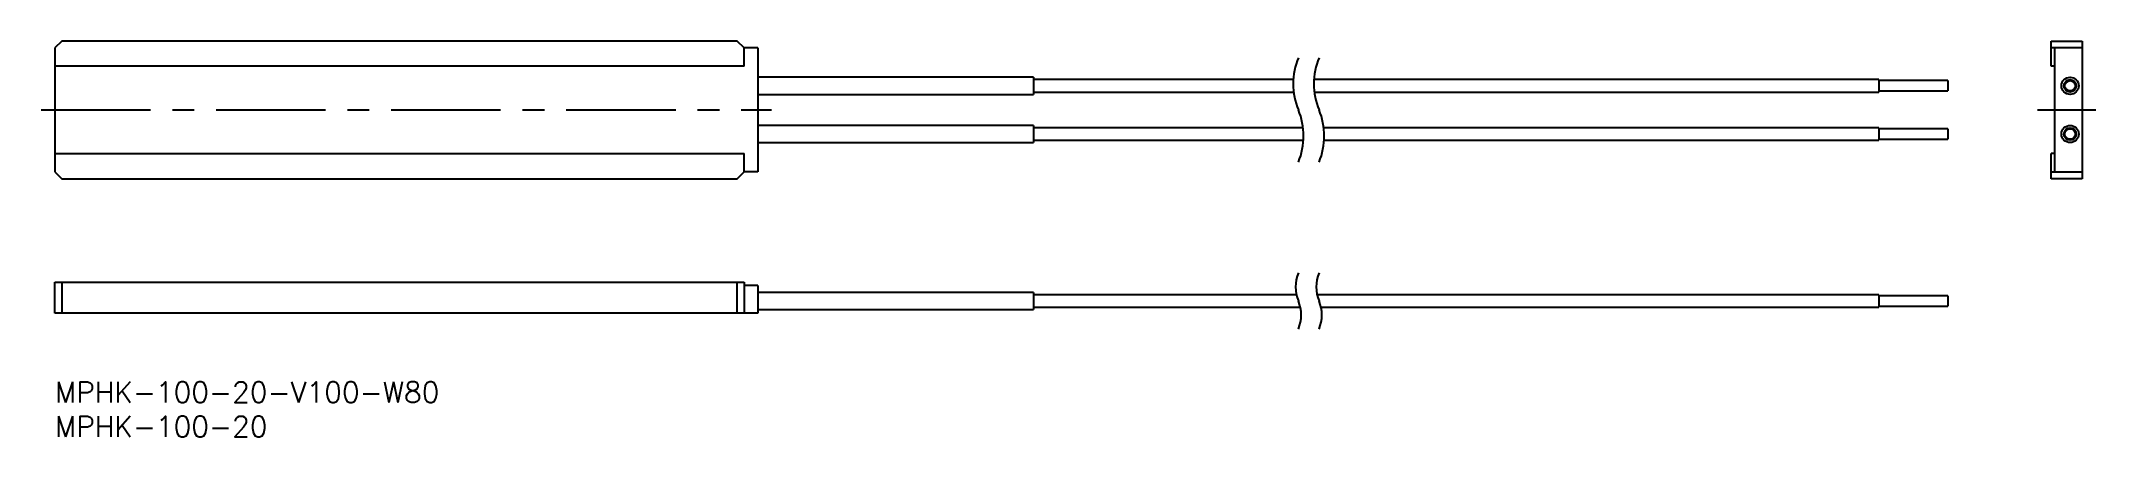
# Model space of a CAD drawing. Extents: x -2 to 296, y -8 to 49.
import ezdxf

# ---------------------------------------------------------------- set-up
doc = ezdxf.new("R2010")
doc.units = 0
doc.header["$LTSCALE"] = 0.5
doc.linetypes.add('CENTER', pattern=[50.8, 31.75, -6.35, 6.35, -6.35])
for name, color, linetype in [('MSM_CENTER', 1, 'CENTER'), ('MSM_CONTINUOUS', 7, 'CONTINUOUS'), ('MSM_NARROW', 5, 'CONTINUOUS'), ('MSM_PART_NUMBER', 7, 'CONTINUOUS')]:
    doc.layers.add(name, color=color, linetype=linetype)
doc.styles.get("Standard").update_dxf_attribs({"font": 'txt.shx', "height": 3, "bigfont": 'bigfont.shx'})

# ---------------------------------------------------------------- blocks, each defined once
blk = doc.blocks.new('*U4')
at = {"layer": 'MSM_PART_NUMBER'}
blk.add_text('MPHK-100-20-V100-W80', height=3, dxfattribs=at).set_placement((0, -3))
blk = doc.blocks.new('*U5')
at = {"layer": 'MSM_PART_NUMBER'}
blk.add_text('MPHK-100-20', height=3, dxfattribs=at).set_placement((0, -8))

msp = doc.modelspace()

# ---------------------------------------------------------------- linework, layer by layer
at = {"layer": 'MSM_CENTER'}
for p, q in [((-2, 39.5), (104, 39.5)), ((287.65, 39.5), (296.15, 39.5))]:
    msp.add_line(p, q, dxfattribs=at)
at = {"layer": 'MSM_CONTINUOUS'}
for p, q in [((1, 49.5), (0, 48.5)), ((0, 48.5), (0, 30.5)), ((99, 49.5), (1, 49.5)), ((100, 48.5), (99, 49.5)), ((100, 45.85), (100, 48.5)), ((102, 48.5), (100, 48.5)), ((102, 48.5), (102, 30.5)), ((289.65, 49.5), (294.15, 49.5)), ((289.65, 45.85), (289.65, 49.5)), ((294.15, 48.5), (289.65, 48.5)), ((290.15, 48.5), (290.15, 30.5)), ((294.15, 49.5), (294.15, 29.5)), ((100, 45.85), (0, 45.85)), ((290.15, 45.85), (289.65, 45.85)), ((142, 44.25), (102, 44.25)), ((102, 41.75), (142, 41.75)), ((142, 44.25), (142, 41.75)), ((179.69, 43.9), (142, 43.9)), ((142, 42.1), (179.74, 42.1)), ((264.65, 43.9), (182.69, 43.9)), ((182.74, 42.1), (264.65, 42.1)), ((264.65, 43.9), (264.65, 42.1)), ((274.65, 43.75), (264.65, 43.75)), ((264.65, 42.25), (274.65, 42.25)), ((274.65, 43.75), (274.65, 42.25)), ((142, 37.25), (102, 37.25)), ((142, 37.25), (142, 34.75)), ((181.11, 36.9), (142, 36.9)), ((264.65, 36.9), (184.11, 36.9)), ((264.65, 36.9), (264.65, 35.1)), ((274.65, 36.75), (264.65, 36.75)), ((274.65, 36.75), (274.65, 35.25)), ((0, 33.15), (100, 33.15)), ((100, 30.5), (100, 33.15)), ((102, 34.75), (142, 34.75)), ((142, 35.1), (181.17, 35.1)), ((184.17, 35.1), (264.65, 35.1)), ((264.65, 35.25), (274.65, 35.25)), ((289.65, 29.5), (289.65, 33.15)), ((290.15, 33.15), (289.65, 33.15)), ((0, 30.5), (1, 29.5)), ((99, 29.5), (100, 30.5)), ((102, 30.5), (100, 30.5)), ((289.65, 30.5), (294.15, 30.5)), ((1, 29.5), (99, 29.5)), ((294.15, 29.5), (289.65, 29.5)), ((0, 10), (0, 14.5)), ((0, 14.5), (100, 14.5)), ((1, 14.5), (1, 10)), ((99, 10), (99, 14.5)), ((100, 14.5), (100, 10)), ((102, 14), (100, 14)), ((102, 14), (102, 10)), ((142, 13), (102, 13)), ((142, 13), (142, 10.5)), ((180.14, 12.65), (142, 12.65)), ((264.65, 12.65), (183.14, 12.65)), ((264.65, 12.65), (264.65, 10.85)), ((274.65, 12.5), (264.65, 12.5)), ((274.65, 12.5), (274.65, 11)), ((102, 10), (0, 10)), ((102, 10.5), (142, 10.5)), ((142, 10.85), (180.71, 10.85)), ((183.71, 10.85), (264.65, 10.85)), ((264.65, 11), (274.65, 11))]:
    msp.add_line(p, q, dxfattribs=at)
for centre, radius in [((292.4, 43), 1.25), ((292.4, 43), 0.9), ((292.4, 43), 0.75), ((292.4, 36), 1.25), ((292.4, 36), 0.9), ((292.4, 36), 0.75)]:
    msp.add_circle(centre, radius, dxfattribs=at)
at = {"layer": 'MSM_NARROW'}
for centre, radius, start, end in [((189.52, 43.29), 9.85, 157.3801, 202.6199), ((192.52, 43.29), 9.85, 157.3801, 202.6199), ((171.34, 35.71), 9.85, 337.3801, 22.6199), ((174.34, 35.71), 9.85, 337.3801, 22.6199), ((185.32, 13.79), 5.3, 157.3801, 202.6199), ((188.32, 13.79), 5.3, 157.3801, 202.6199), ((175.54, 9.71), 5.3, 337.3801, 22.6199), ((178.54, 9.71), 5.3, 337.3801, 22.6199)]:
    msp.add_arc(centre, radius, start, end, dxfattribs=at)

# ---------------------------------------------------------------- block references
at = {"layer": 'MSM_CONTINUOUS'}
for name in ['*U4', '*U5']:
    msp.add_blockref(name, (0, 0), dxfattribs=at)

doc.saveas('drawing.dxf')
